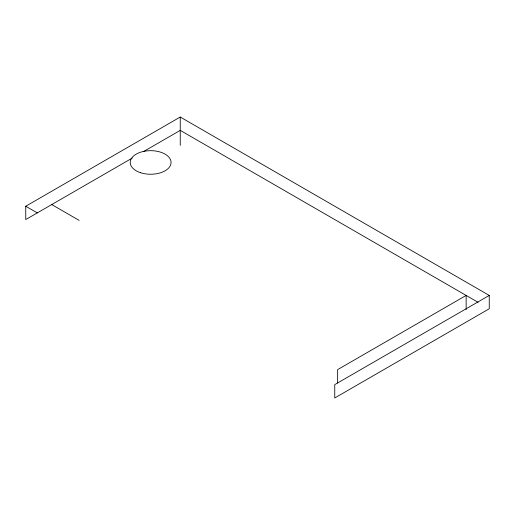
<?xml version="1.0" encoding="UTF-8"?>
<svg xmlns="http://www.w3.org/2000/svg" width="515" height="515" viewBox="0 0 515 515"><rect width="100%" height="100%" fill="white"/><g stroke="black" fill="none" stroke-linecap="round" stroke-linejoin="round"><path stroke-width="0.77" d="M132.316 158.041L25.75 219.57L25.75 206.232L180.25 117.034L489.25 295.43L489.25 308.768L334.75 397.966L334.75 384.628L489.25 295.43M143.363 151.668L180.25 130.372L478.113 302.337M51.738 204.564L79.175 220.401M25.75 206.232L37.299 212.901M466.146 309.644L466.146 295.43L337.64 369.622L337.64 383.051M180.25 117.034L180.25 145.378M140.441 172.673A20.42 11.787 0 0 0 171.07 162.463A20.42 11.787 0 0 0 140.441 152.253A20.42 11.787 0 0 0 140.441 172.673"/></g></svg>
